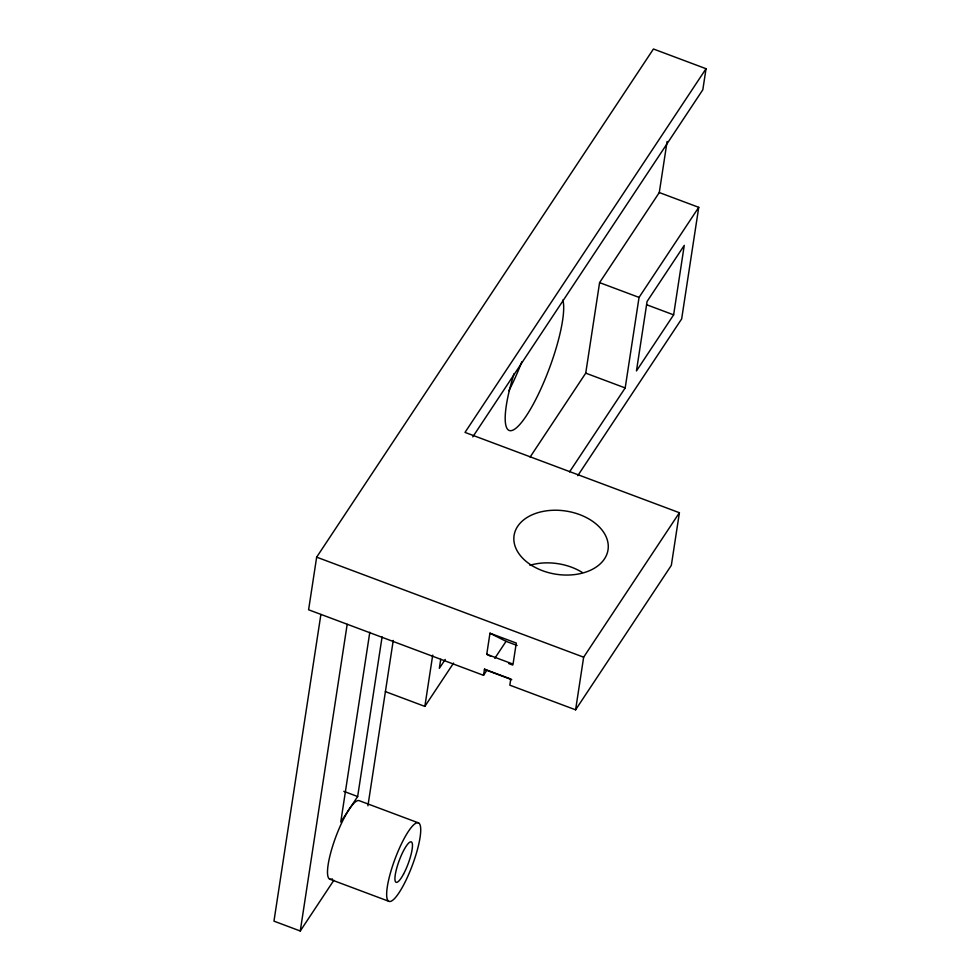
<?xml version="1.0" encoding="UTF-8"?>
<svg xmlns="http://www.w3.org/2000/svg" width="980" height="980" viewBox="0 0 980 980"><rect width="100%" height="100%" fill="white"/><g stroke="black" fill="none" stroke-linecap="round" stroke-linejoin="round"><path stroke-width="1.47" d="M472.777 436.872L702.819 89.768L706.041 68.71L653.439 49L316.663 557.154L308.602 609.78L483.532 675.318L486.827 670.345L511.756 679.679M320.877 614.509L273.959 921.139L300.26 931L333.898 880.236M300.26 931L347.177 624.358M369.803 632.235L340.758 822.024L357.651 796.532L382.09 636.878M367.929 805.781L393.237 640.442M385.397 691.611L424.855 706.396L432.707 655.13M440.731 659.283L439.346 668.348L445.263 659.43M483.532 675.318L484.475 669.156L510.776 679.018L509.833 685.179L575.603 709.814L671.337 565.362L679.397 512.724L465.01 432.401L706.041 68.71M486.754 654.273L489.976 633.215L516.276 643.076L513.055 664.122L486.754 654.273L490.772 656.294M530.094 457.096L585.734 373.147L599.589 282.62L659.283 192.546L667.098 141.488M575.603 709.814L583.651 657.188L679.397 512.724M569.552 471.882L625.191 387.933L639.046 297.406L698.74 207.331L659.283 192.546M673.628 314.849L684.261 245.38L647.082 301.46L636.461 370.93L673.628 314.849L646.849 304.817M698.74 207.331L681.664 318.904L577.759 475.692M424.855 706.396L453.581 663.056M494.802 658.327L506.06 641.337L517.134 645.489M599.589 282.62L639.046 297.406M585.734 373.147L625.191 387.933M316.663 557.154L583.651 657.188M508.645 663.521L512.797 665.077M343.809 791.35L357.651 796.532M418.619 822.943A41.932 9.224 -69.5 0 0 389.072 878.08A41.932 9.224 -69.5 0 0 403.417 885.32A41.932 9.224 -69.5 0 0 418.619 822.943L359.427 800.758A41.932 9.224 -69.5 0 0 334.364 840.914A41.932 9.224 -69.5 0 0 332.257 878.852M329.599 879.109L388.791 901.282M489.976 633.215L506.06 641.337M484.475 669.156L486.827 670.345M529.886 565.301A47.518 31.973 8.7 0 1 582.194 572.394M562.839 300.015A71.993 15.839 -69.5 0 1 526.37 415.765A71.993 15.839 -69.5 0 1 514.059 373.613M521.826 361.791A71.993 15.839 -69.5 0 1 508.902 390.714M531.87 565.521A47.518 31.973 8.7 0 0 607.796 551.091A47.518 31.973 8.7 0 0 543.508 511.315A47.518 31.973 8.7 0 0 531.87 565.521M403.552 874.062A21.597 4.753 -69.5 0 0 411.38 841.93A21.597 4.753 -69.5 0 0 396.165 870.338A21.597 4.753 -69.5 0 0 403.552 874.062"/></g></svg>
